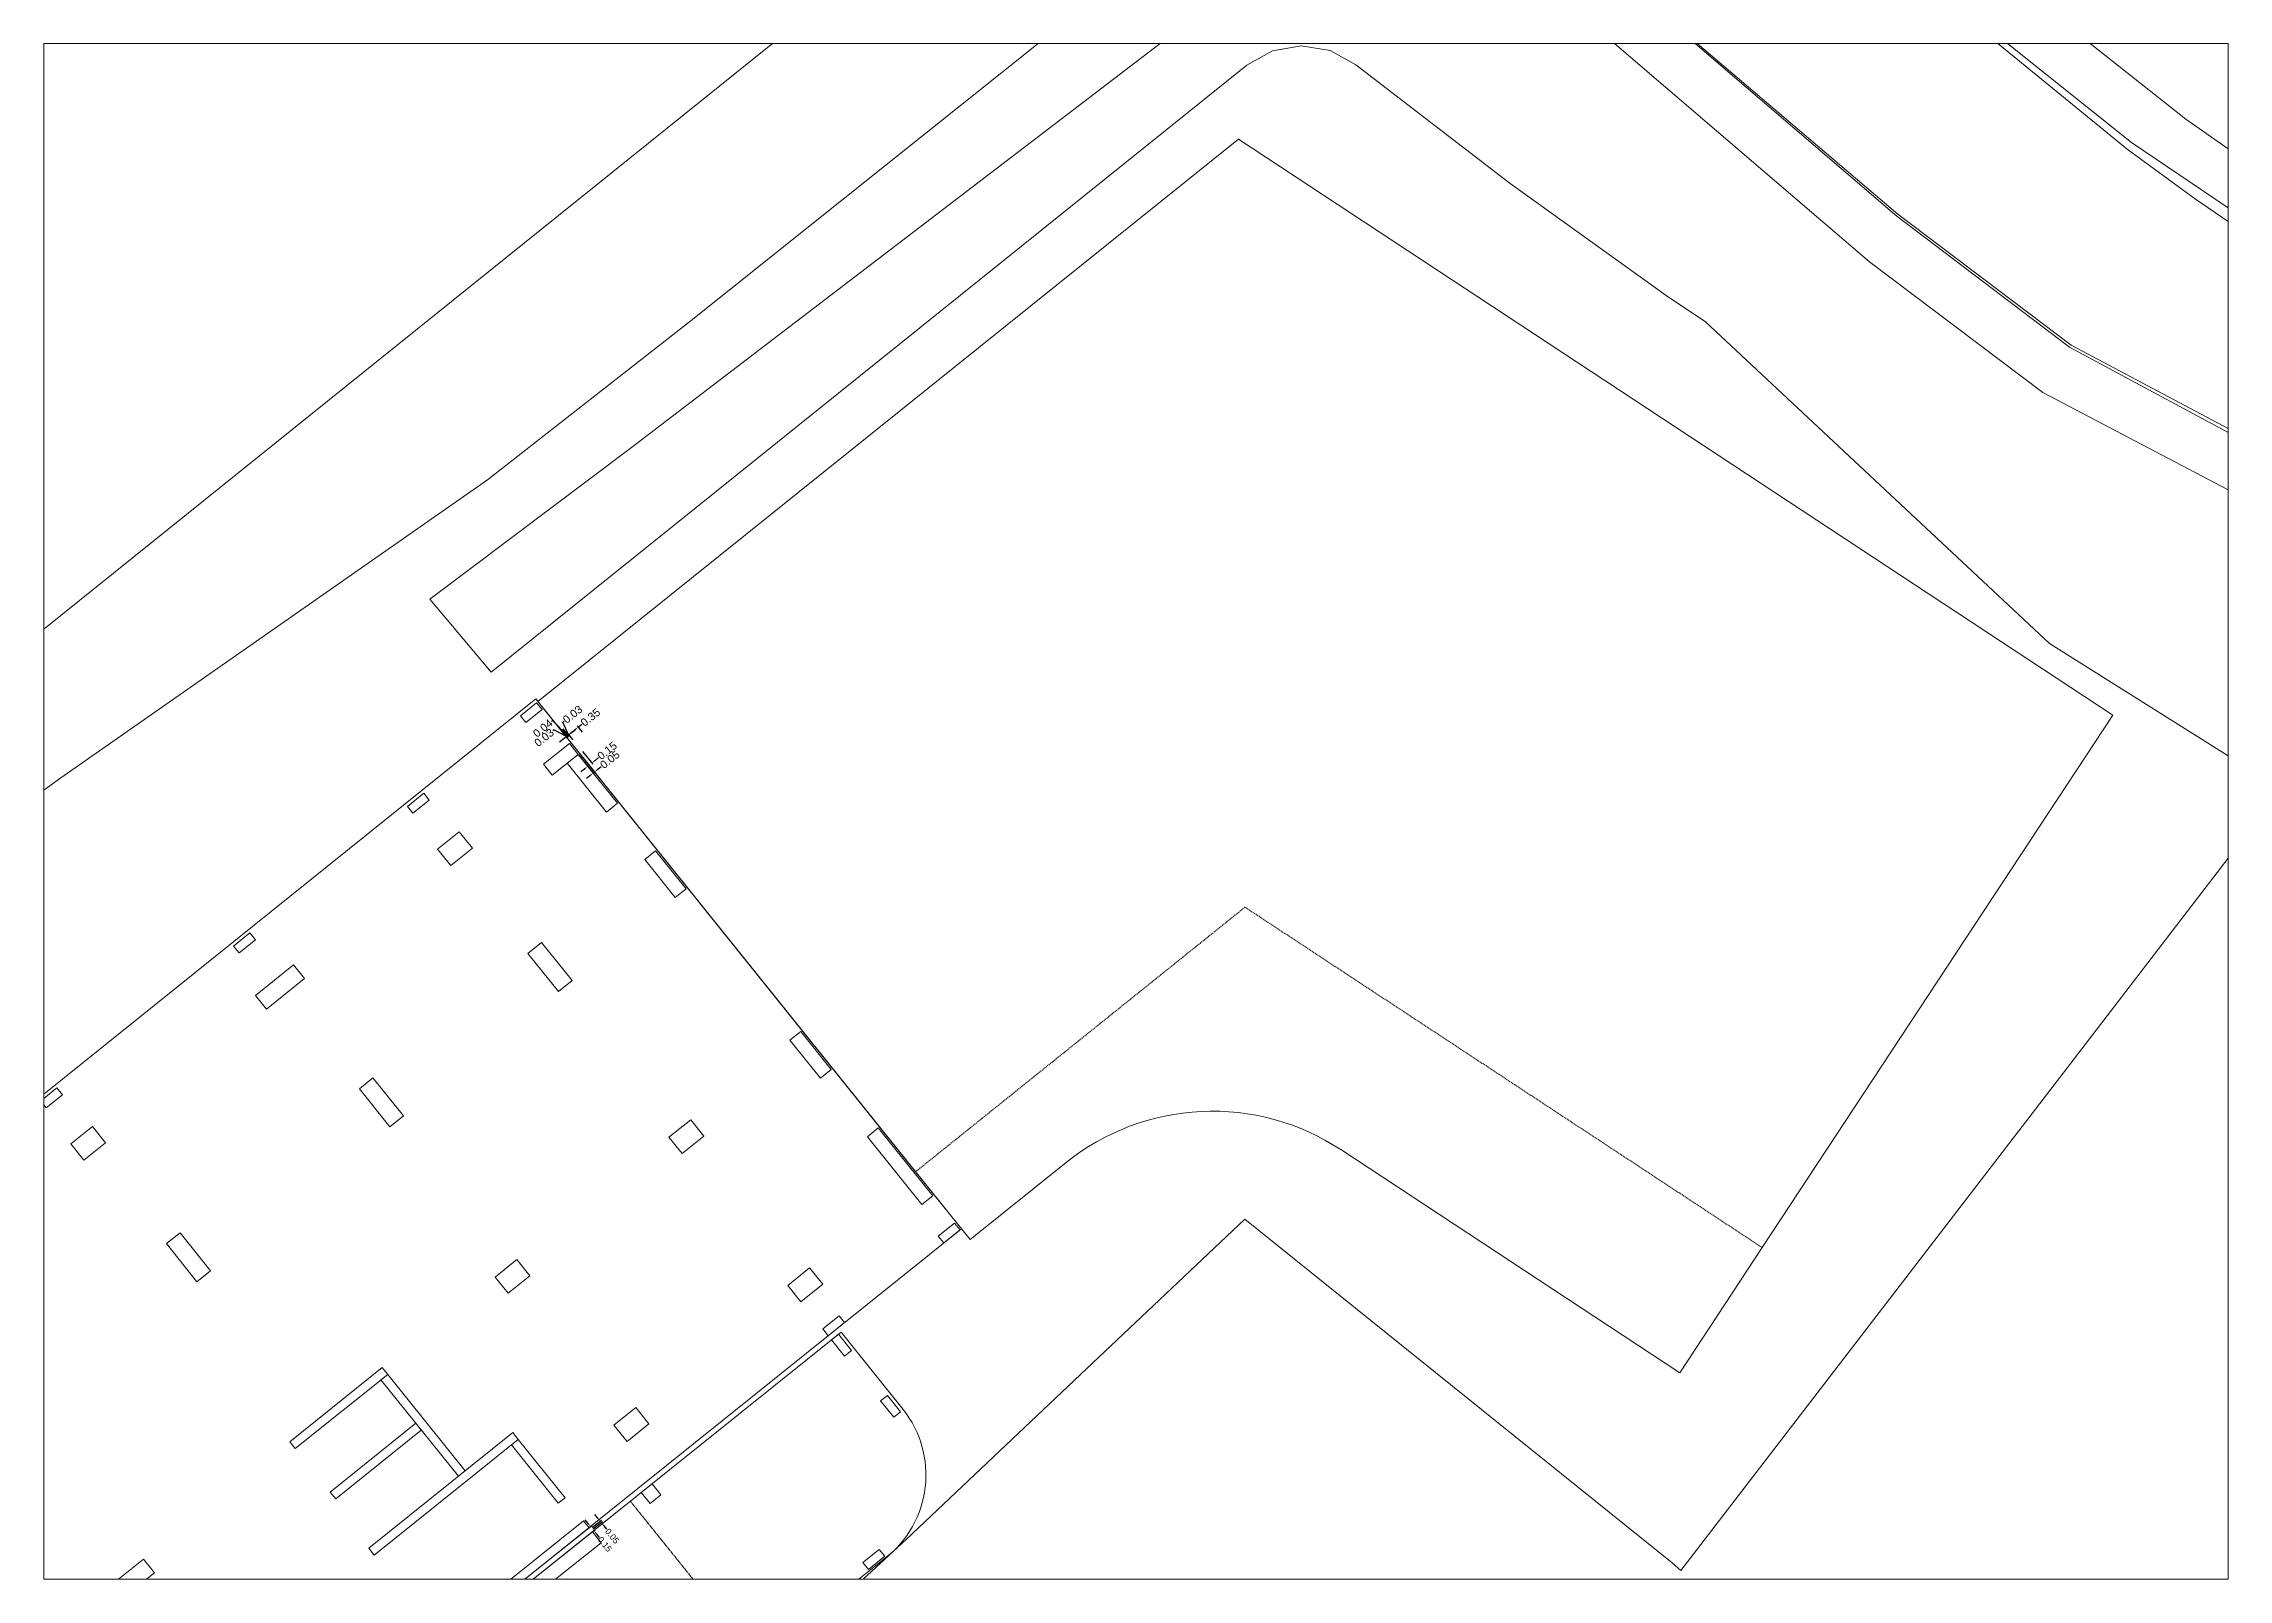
# Paper-space layout 'Layout1' of a CAD drawing. Header units: metres, sheet in millimetres. Extents: x 0 to 418, y 0 to 294.
# The model-space entities are those that its viewports show. They can reach past a viewport. Long polylines and large blocks are cut down to what shows.
import ezdxf

# ---------------------------------------------------------------- set-up
doc = ezdxf.new("R2010")
doc.units = ezdxf.units.M
doc.linetypes.add('DASHED', pattern=[0.75, 0.5, -0.25])
doc.layers.get('Defpoints').update_dxf_attribs({"lineweight": 0})
for name, color, linetype, lineweight in [('2D Drafting - General_Pen_No__75', 6, 'Continuous', 0), ('Asfallt', 97, 'Continuous', 0), ('llF-suterren', 97, 'Continuous', 0), ('llg betimi themelet', 97, 'Continuous', 0), ('Parcela Baze', 7, 'Continuous', 0), ('prjekt i ri', 7, 'Continuous', 0), ('shtyllat def', 5, 'Continuous', 0), ('Themel pllaka o3 ferizaj', 30, 'Continuous', 0), ('trotuar', 155, 'Continuous', 0)]:
    doc.layers.add(name, color=color, linetype=linetype, lineweight=lineweight)
doc.styles.get("Standard").update_dxf_attribs({"font": 'arial.ttf'})
doc.dimstyles.get("Standard").update_dxf_attribs({"dimtxt": 0.18, "dimasz": 0.18, "dimexe": 0.18, "dimexo": 0.0625, "dimgap": 0.09, "dimtad": 0, "dimtih": 1, "dimtoh": 1, "dimdec": 4, "dimzin": 0, "dimdsep": 46, "dimtxsty": 'Standard', "dimcen": 0.09, "dimadec": 0, "dimazin": 0, "dimtfac": 1, "dimtdec": 4, "dimtofl": 0, "dimtmove": 0, "dimatfit": 3, "dimfxl": 1, "dimtolj": 1, "dimtzin": 0, "dimarcsym": 0})

# ---------------------------------------------------------------- blocks, each defined once
blk = doc.blocks.new('*D236')
at = {"layer": 'Defpoints', "color": 0, "transparency": 16777216}
for p in [(7511964.829, 4692332.575), (7511965.232, 4692332.631), (7511964.959, 4692332.413)]:
    blk.add_point(p, dxfattribs=at)
at = {"layer": 'llF-suterren', "color": 0, "lineweight": -2, "transparency": 16777216}
for p, q in [((7511964.949, 4692332.425), (7511964.801, 4692332.61)), ((7511964.927, 4692332.653), (7511965.005, 4692332.715)), ((7511965.222, 4692332.644), (7511965.074, 4692332.828)), ((7511965.102, 4692332.793), (7511965.2, 4692332.871))]:
    blk.add_line(p, q, dxfattribs=at)
at = {"layer": 'llF-suterren', "color": 0, "transparency": 16777216}
for points in [[(7511964.914, 4692332.669), (7511964.94, 4692332.637), (7511964.829, 4692332.575)], [(7511964.992, 4692332.731), (7511965.018, 4692332.699), (7511965.102, 4692332.793)]]:
    blk.add_solid(points, dxfattribs=at)
at = {"layer": 'llF-suterren', "color": 0, "transparency": 16777216, "insert": (7511965.446, 4692333.069), "char_height": 0.225, "attachment_point": 5, "rotation": 38.68453}
blk.add_mtext('\\A1;0.35', dxfattribs=at)
blk = doc.blocks.new('*D239')
at = {"layer": 'Defpoints', "color": 0, "transparency": 16777216}
for p in [(7511965.093, 4692332.007), (7511965.209, 4692332.101), (7511965.485, 4692331.757)]:
    blk.add_point(p, dxfattribs=at)
at = {"layer": 'llF-suterren', "color": 0, "lineweight": -2, "transparency": 16777216}
for p, q in [((7511965.103, 4692331.995), (7511965.397, 4692331.629)), ((7511965.219, 4692332.088), (7511965.513, 4692331.722)), ((7511965.583, 4692331.835), (7511965.68, 4692331.914)), ((7511965.272, 4692331.585), (7511965.174, 4692331.507))]:
    blk.add_line(p, q, dxfattribs=at)
at = {"layer": 'llF-suterren', "color": 0, "transparency": 16777216}
for points in [[(7511965.258, 4692331.602), (7511965.285, 4692331.569), (7511965.369, 4692331.664)], [(7511965.57, 4692331.852), (7511965.596, 4692331.819), (7511965.485, 4692331.757)]]:
    blk.add_solid(points, dxfattribs=at)
at = {"layer": 'llF-suterren', "color": 0, "transparency": 16777216, "insert": (7511965.926, 4692332.111), "char_height": 0.225, "attachment_point": 5, "rotation": 38.7701}
blk.add_mtext('\\A1;0.15', dxfattribs=at)
blk = doc.blocks.new('*D240')
at = {"layer": 'Defpoints', "color": 0, "transparency": 16777216}
for p in [(7511965.093, 4692332.007), (7511965.132, 4692332.038), (7511965.563, 4692331.501)]:
    blk.add_point(p, dxfattribs=at)
at = {"layer": 'llF-suterren', "color": 0, "lineweight": -2, "transparency": 16777216}
for p, q in [((7511965.103, 4692331.995), (7511965.552, 4692331.435)), ((7511965.141, 4692332.026), (7511965.591, 4692331.466)), ((7511965.427, 4692331.392), (7511965.329, 4692331.314)), ((7511965.66, 4692331.58), (7511965.758, 4692331.658))]:
    blk.add_line(p, q, dxfattribs=at)
at = {"layer": 'llF-suterren', "color": 0, "transparency": 16777216}
for points in [[(7511965.414, 4692331.408), (7511965.44, 4692331.376), (7511965.524, 4692331.47)], [(7511965.647, 4692331.596), (7511965.673, 4692331.563), (7511965.563, 4692331.501)]]:
    blk.add_solid(points, dxfattribs=at)
at = {"layer": 'llF-suterren', "color": 0, "transparency": 16777216, "insert": (7511966.004, 4692331.855), "char_height": 0.225, "attachment_point": 5, "rotation": 38.77163}
blk.add_mtext('\\A1;0.05', dxfattribs=at)
blk = doc.blocks.new('*D245')
at = {"layer": 'Defpoints', "color": 0, "transparency": 16777216}
for p in [(7511964.645, 4692332.751, 618.052), (7511964.803, 4692332.554), (7511964.959, 4692332.413)]:
    blk.add_point(p, dxfattribs=at)
at = {"layer": 'llF-suterren', "color": 0, "lineweight": -2, "transparency": 16777216}
for p, q in [((7511964.655, 4692332.928), (7511964.69, 4692332.956)), ((7511964.816, 4692332.564), (7511964.655, 4692332.928)), ((7511964.655, 4692332.739), (7511964.831, 4692332.518)), ((7511964.949, 4692332.425), (7511964.801, 4692332.61)), ((7511964.829, 4692332.575), (7511964.803, 4692332.554)), ((7511964.927, 4692332.653), (7511965.025, 4692332.731)), ((7511964.705, 4692332.475), (7511964.608, 4692332.397))]:
    blk.add_line(p, q, dxfattribs=at)
at = {"layer": 'llF-suterren', "color": 0, "transparency": 16777216}
for points in [[(7511964.692, 4692332.492), (7511964.718, 4692332.459), (7511964.803, 4692332.554)], [(7511964.914, 4692332.669), (7511964.94, 4692332.637), (7511964.829, 4692332.575)]]:
    blk.add_solid(points, dxfattribs=at)
at = {"layer": 'llF-suterren', "color": 0, "transparency": 16777216, "insert": (7511964.936, 4692333.153), "char_height": 0.225, "attachment_point": 5, "rotation": 38.68453}
blk.add_mtext('\\A1;0.03', dxfattribs=at)
blk = doc.blocks.new('*D246')
at = {"layer": 'Defpoints', "color": 0, "transparency": 16777216}
for p in [(7511964.613, 4692332.725), (7511964.645, 4692332.751, 618.052), (7511964.771, 4692332.528)]:
    blk.add_point(p, dxfattribs=at)
at = {"layer": 'llF-suterren', "color": 0, "lineweight": -2, "transparency": 16777216}
for p, q in [((7511964.36, 4692332.979), (7511964.325, 4692332.951)), ((7511964.787, 4692332.541), (7511964.36, 4692332.979)), ((7511964.622, 4692332.713), (7511964.799, 4692332.493)), ((7511964.655, 4692332.739), (7511964.831, 4692332.518)), ((7511964.803, 4692332.554), (7511964.771, 4692332.528)), ((7511964.901, 4692332.632), (7511964.998, 4692332.71)), ((7511964.673, 4692332.45), (7511964.576, 4692332.371))]:
    blk.add_line(p, q, dxfattribs=at)
at = {"layer": 'llF-suterren', "color": 0, "transparency": 16777216}
for points in [[(7511964.66, 4692332.466), (7511964.686, 4692332.433), (7511964.771, 4692332.528)], [(7511964.888, 4692332.648), (7511964.914, 4692332.615), (7511964.803, 4692332.554)]]:
    blk.add_solid(points, dxfattribs=at)
at = {"layer": 'llF-suterren', "color": 0, "transparency": 16777216, "insert": (7511964.08, 4692332.754), "char_height": 0.225, "attachment_point": 5, "rotation": 38.68453}
blk.add_mtext('\\A1;0.04', dxfattribs=at)
blk = doc.blocks.new('*D247')
at = {"layer": 'Defpoints', "color": 0, "transparency": 16777216}
for p in [(7511964.592, 4692332.709), (7511964.613, 4692332.725), (7511964.751, 4692332.512)]:
    blk.add_point(p, dxfattribs=at)
at = {"layer": 'llF-suterren', "color": 0, "lineweight": -2, "transparency": 16777216}
for p, q in [((7511964.399, 4692332.711), (7511964.364, 4692332.683)), ((7511964.761, 4692332.52), (7511964.399, 4692332.711)), ((7511964.602, 4692332.697), (7511964.779, 4692332.476)), ((7511964.622, 4692332.713), (7511964.799, 4692332.493)), ((7511964.771, 4692332.528), (7511964.751, 4692332.512)), ((7511964.868, 4692332.606), (7511964.966, 4692332.684)), ((7511964.653, 4692332.433), (7511964.555, 4692332.355))]:
    blk.add_line(p, q, dxfattribs=at)
at = {"layer": 'llF-suterren', "color": 0, "transparency": 16777216}
for points in [[(7511964.64, 4692332.45), (7511964.666, 4692332.417), (7511964.751, 4692332.512)], [(7511964.855, 4692332.622), (7511964.881, 4692332.59), (7511964.771, 4692332.528)]]:
    blk.add_solid(points, dxfattribs=at)
at = {"layer": 'llF-suterren', "color": 0, "transparency": 16777216, "insert": (7511964.118, 4692332.487), "char_height": 0.225, "attachment_point": 5, "rotation": 38.68453}
blk.add_mtext('\\A1;0.03', dxfattribs=at)
blk = doc.blocks.new('*D249')
at = {"layer": 'Defpoints', "color": 0, "transparency": 16777216}
for p in [(7511965.409, 4692309.815), (7511965.503, 4692309.699), (7511965.545, 4692309.732)]:
    blk.add_point(p, dxfattribs=at)
at = {"layer": 'llF-suterren', "color": 0, "lineweight": -2, "transparency": 16777216}
for p, q in [((7511965.372, 4692309.946), (7511965.294, 4692310.044)), ((7511965.421, 4692309.825), (7511965.486, 4692309.877)), ((7511965.515, 4692309.708), (7511965.58, 4692309.76)), ((7511965.623, 4692309.635), (7511965.701, 4692309.537))]:
    blk.add_line(p, q, dxfattribs=at)
at = {"layer": 'llF-suterren', "color": 0, "transparency": 16777216}
for points in [[(7511965.389, 4692309.959), (7511965.356, 4692309.933), (7511965.451, 4692309.849)], [(7511965.639, 4692309.648), (7511965.607, 4692309.622), (7511965.545, 4692309.732)]]:
    blk.add_solid(points, dxfattribs=at)
at = {"layer": 'llF-suterren', "color": 0, "transparency": 16777216, "insert": (7511965.858, 4692309.342), "char_height": 0.175, "attachment_point": 5, "rotation": 308.76974}
blk.add_mtext('\\A1;0.15', dxfattribs=at)
blk = doc.blocks.new('*D250')
at = {"layer": 'Defpoints', "color": 0, "transparency": 16777216}
for p in [(7511965.756, 4692309.966), (7511965.482, 4692309.81), (7511965.513, 4692309.771)]:
    blk.add_point(p, dxfattribs=at)
at = {"layer": 'llF-suterren', "color": 0, "lineweight": -2, "transparency": 16777216}
for p, q in [((7511965.494, 4692309.82), (7511965.76, 4692310.033)), ((7511965.525, 4692309.781), (7511965.791, 4692309.994)), ((7511965.646, 4692310.102), (7511965.568, 4692310.2)), ((7511965.834, 4692309.868), (7511965.912, 4692309.771))]:
    blk.add_line(p, q, dxfattribs=at)
at = {"layer": 'llF-suterren', "color": 0, "transparency": 16777216}
for points in [[(7511965.663, 4692310.115), (7511965.63, 4692310.089), (7511965.725, 4692310.005)], [(7511965.85, 4692309.881), (7511965.818, 4692309.855), (7511965.756, 4692309.966)]]:
    blk.add_solid(points, dxfattribs=at)
at = {"layer": 'llF-suterren', "color": 0, "transparency": 16777216, "insert": (7511966.069, 4692309.576), "char_height": 0.175, "attachment_point": 5, "rotation": 308.76974}
blk.add_mtext('\\A1;0.05', dxfattribs=at)

msp = doc.modelspace()

# ---------------------------------------------------------------- linework, layer by layer
at = {"layer": '2D Drafting - General_Pen_No__75', "color": 6, "linetype": 'DASHED', "lineweight": 0}
msp.add_lwpolyline([(7511970.226, 4692306.053), (7511966.594, 4692310.575)], dxfattribs=at)
at = {"layer": 'Asfallt'}
msp.add_polyline3d([(7512032.133, 4692338.989, 620.799), (7512022.821, 4692342.556, 620.734), (7512016.031, 4692345.7, 620.719), (7512013.894, 4692346.303, 620.685), (7512011.493, 4692347.938, 620.717), (7512009.538, 4692349.372, 620.639), (7512000.086, 4692357.084, 620.646), (7511983.357, 4692371.604, 620.635), (7511979.545, 4692367.785, 620.538), (7511993.109, 4692355.881, 620.486), (7512002.953, 4692347.506, 620.551), (7512007.926, 4692343.747, 620.612), (7512015.974, 4692339.477, 620.697), (7512019.795, 4692337.693, 620.722), (7512029.736, 4692333.842, 620.707), (7512032.133, 4692338.989, 620.799)], dxfattribs=at)
at = {"layer": 'llg betimi themelet', "linetype": 'Continuous', "lineweight": 0, "flags": 128}
msp.add_lwpolyline([(7511930.783, 4692307.016), (7511938.829, 4692296.997), (7511939.726, 4692297.717), (7511942.794, 4692293.897), (7511945.835, 4692296.339), (7511946.931, 4692294.975), (7511972.465, 4692315.483), (7511976.09, 4692318.394), (7511963.88, 4692333.598)], close=True, dxfattribs=at)
msp.add_lwpolyline([(7511948.152, 4692293.454, 0.414214), (7511954.267, 4692292.787), (7511955.086, 4692293.444), (7511963.927, 4692282.436), (7511979.91, 4692295.273), (7511970.881, 4692306.515), (7511973.922, 4692308.957, 0.414214), (7511974.422, 4692313.206), (7511972.637, 4692315.428), (7511947.025, 4692294.858)], format="xyb", close=True, dxfattribs=at)
at = {"layer": 'Parcela Baze', "flags": 128}
for points in [[(7511977.366, 4692357.776), (7511935.682, 4692324.288)], [(7511937.962, 4692322.418), (7511950.248, 4692331.332), (7511962.497, 4692339.88), (7511968.34, 4692344.458), (7511984.021, 4692356.967)], [(7511982.769, 4692353.148), (7511966.627, 4692340.808), (7511960.838, 4692336.459), (7511962.597, 4692334.363), (7511984.28, 4692351.78), (7511985.015, 4692352.192), (7511985.84, 4692352.337), (7511986.67, 4692352.2), (7511987.41, 4692351.797), (7511991.838, 4692348.388), (7511996.378, 4692345.129), (7511997.43, 4692344.426), (7512004.361, 4692337.945), (7512007.31, 4692335.187), (7512013.22, 4692331.467)], [(7512014.001, 4692331.061), (7512007.601, 4692322.736), (7511996.728, 4692308.593), (7511996.478, 4692308.808), (7511984.225, 4692318.67), (7511979.511, 4692314.209), (7511974.509, 4692309.474), (7511971.825, 4692307.009)]]:
    msp.add_lwpolyline(points, dxfattribs=at)
at = {"layer": 'shtyllat def', "linetype": 'Continuous', "lineweight": 0, "flags": 128}
for points in [[(7511963.903, 4692333.489), (7511963.436, 4692333.113), (7511963.592, 4692332.918), (7511964.06, 4692333.294)], [(7511965.093, 4692332.007), (7511964.843, 4692332.319), (7511964.102, 4692331.724), (7511964.352, 4692331.412)], [(7511965.093, 4692332.007), (7511964.781, 4692331.757), (7511965.908, 4692330.353), (7511966.22, 4692330.604)], [(7511960.668, 4692330.89), (7511960.2, 4692330.514), (7511960.356, 4692330.319), (7511960.824, 4692330.695)], [(7511962.061, 4692329.315), (7511961.685, 4692329.783), (7511961.061, 4692329.282), (7511961.437, 4692328.814)], [(7511967.316, 4692329.239), (7511967.004, 4692328.989), (7511967.881, 4692327.897), (7511968.193, 4692328.148)], [(7511955.678, 4692326.882), (7511955.21, 4692326.507), (7511955.367, 4692326.312), (7511955.834, 4692326.687)], [(7511964.041, 4692326.609), (7511963.652, 4692326.296), (7511964.528, 4692325.205), (7511964.918, 4692325.518)], [(7511957.242, 4692325.573), (7511956.929, 4692325.963), (7511955.837, 4692325.087), (7511956.151, 4692324.697)], [(7511971.48, 4692324.055), (7511971.168, 4692323.804), (7511972.045, 4692322.713), (7511972.357, 4692322.963)], [(7511959.208, 4692322.727), (7511958.818, 4692322.414), (7511959.694, 4692321.322), (7511960.084, 4692321.635)], [(7511950.142, 4692322.436), (7511949.674, 4692322.061), (7511949.831, 4692321.866), (7511950.299, 4692322.241)], [(7511950.536, 4692320.828), (7511950.911, 4692320.361), (7511951.535, 4692320.862), (7511951.159, 4692321.329)], [(7511967.699, 4692321.018), (7511968.075, 4692320.55), (7511968.698, 4692321.051), (7511968.323, 4692321.519)], [(7511973.703, 4692321.287), (7511973.391, 4692321.036), (7511974.957, 4692319.087), (7511975.269, 4692319.338)], [(7511953.672, 4692318.281), (7511953.282, 4692317.968), (7511954.159, 4692316.876), (7511954.549, 4692317.189)], [(7511975.895, 4692318.558), (7511975.427, 4692318.182), (7511975.584, 4692317.987), (7511976.051, 4692318.363)], [(7511962.709, 4692317.01), (7511963.085, 4692316.542), (7511963.708, 4692317.043), (7511963.333, 4692317.511)], [(7511972.111, 4692316.802), (7511971.735, 4692317.269), (7511971.112, 4692316.768), (7511971.487, 4692316.301)], [(7511972.579, 4692315.895), (7511972.111, 4692315.519), (7511972.268, 4692315.324), (7511972.736, 4692315.7)], [(7511972.364, 4692315.209), (7511972.74, 4692314.741), (7511972.935, 4692314.898), (7511972.559, 4692315.366)], [(7511956.823, 4692312.282), (7511956.979, 4692312.087), (7511959.63, 4692314.216), (7511959.473, 4692314.411)], [(7511959.63, 4692314.216), (7511959.435, 4692314.06), (7511961.658, 4692311.292), (7511961.853, 4692311.448)], [(7511967.121, 4692312.794), (7511966.745, 4692313.262), (7511966.122, 4692312.761), (7511966.497, 4692312.293)], [(7511973.773, 4692313.455), (7511974.149, 4692312.987), (7511974.344, 4692313.144), (7511973.968, 4692313.611)], [(7511957.981, 4692310.84), (7511958.138, 4692310.645), (7511960.593, 4692312.617), (7511960.437, 4692312.812)], [(7511959.085, 4692309.226), (7511959.242, 4692309.031), (7511963.374, 4692312.349), (7511963.217, 4692312.544)], [(7511963.374, 4692312.349), (7511963.179, 4692312.193), (7511964.525, 4692310.517), (7511964.72, 4692310.673)], [(7511967.218, 4692311.076), (7511966.906, 4692310.826), (7511967.157, 4692310.514), (7511967.469, 4692310.764)], [(7511961.12, 4692306.692), (7511961.277, 4692306.497), (7511965.409, 4692309.815), (7511965.252, 4692310.01)], [(7511961.37, 4692306.379), (7511961.62, 4692306.067), (7511965.753, 4692309.386), (7511965.502, 4692309.698)], [(7511952.941, 4692308.523), (7511952.628, 4692308.913), (7511951.536, 4692308.037), (7511951.849, 4692307.647)], [(7511973.734, 4692309.191), (7511973.266, 4692308.815), (7511973.423, 4692308.62), (7511973.891, 4692308.996)]]:
    msp.add_lwpolyline(points, close=True, dxfattribs=at)
at = {"layer": 'Themel pllaka o3 ferizaj', "flags": 128}
msp.add_lwpolyline([(7512009.128, 4692333.136), (7511999.067, 4692317.853), (7511996.7, 4692314.26), (7511986.973, 4692320.665, 0.158744), (7511982.972, 4692321.761, 0.158634), (7511979.093, 4692320.292), (7511976.341, 4692318.082), (7511974.776, 4692320.031), (7511963.942, 4692333.519), (7511984.035, 4692349.657)], format="xyb", close=True, dxfattribs=at)
at = {"layer": 'Themel pllaka o3 ferizaj', "linetype": 'DASHED', "ltscale": 3, "flags": 128}
msp.add_lwpolyline([(7511999.067, 4692317.853), (7511984.226, 4692327.621), (7511974.776, 4692320.031)], dxfattribs=at)
at = {"layer": 'trotuar'}
msp.add_polyline3d([(7512032.228, 4692339.072, 620.891), (7512023.121, 4692342.523, 620.854), (7512014.394, 4692346.525, 620.812), (7512013.075, 4692347.258, 620.804), (7512009.657, 4692349.561, 620.774), (7512000.141, 4692357.166, 620.72), (7511983.346, 4692371.786, 620.769), (7511984.329, 4692372.808, 620.789), (7512001.076, 4692358.261, 620.755), (7512011.217, 4692350.231, 620.873), (7512012.83, 4692349.111, 620.874), (7512015.201, 4692347.835, 620.873), (7512023.724, 4692343.88, 620.958), (7512032.862, 4692340.402, 620.979)], close=True, dxfattribs=at)
msp.add_polyline3d([(7512029.694, 4692333.746, 620.824), (7512029.266, 4692332.511, 620.859), (7512018.913, 4692336.479, 620.53), (7512015.043, 4692338.223, 620.586), (7512007.119, 4692342.389, 620.714), (7512002.147, 4692346.142, 620.702), (7511989.307, 4692357.115, 620.517), (7511984.282, 4692361.934, 620.43), (7511982.587, 4692363.023, 620.663), (7511978.442, 4692366.69, 620.705), (7511979.442, 4692367.719, 620.678), (7511983.424, 4692364.13, 620.637), (7511984.966, 4692362.746, 620.509), (7511989.669, 4692358.793, 620.577), (7512002.925, 4692347.45, 620.649), (7512007.882, 4692343.688, 620.67), (7512015.952, 4692339.36, 620.735), (7512019.798, 4692337.62, 620.748), (7512029.694, 4692333.746, 620.824)], dxfattribs=at)

# ---------------------------------------------------------------- dimensions: what is measured, and where the dimension line sits
at = {"layer": 'llF-suterren', "color": 0}
for base, p1, p2, angle, override, picture, middle, dimtype in [((7511964.803, 4692332.554), (7511964.959, 4692332.413), (7511964.645, 4692332.751, 618.052), 38.68453, {"dimscale": 0.25, "dimtxt": 0.9, "dimasz": 0.5, "dimtih": 0, "dimtoh": 0, "dimdec": 2, "dimcen": 0, "dimtdec": 2, "dimtmove": 1}, '*D245', (7511964.708, 4692332.97), 160), ((7511964.829, 4692332.575), (7511965.232, 4692332.631), (7511964.959, 4692332.413), 218.68453, {"dimscale": 0.25, "dimtxt": 0.9, "dimasz": 0.5, "dimtih": 0, "dimtoh": 0, "dimdec": 2, "dimcen": 0, "dimtdec": 2}, '*D236', (7511965.446, 4692333.069), 161), ((7511964.771, 4692332.528), (7511964.645, 4692332.751, 618.052), (7511964.613, 4692332.725), 38.68453, {"dimscale": 0.25, "dimtxt": 0.9, "dimasz": 0.5, "dimtih": 0, "dimtoh": 0, "dimdec": 2, "dimcen": 0, "dimtdec": 2, "dimtmove": 1}, '*D246', (7511964.308, 4692332.937), 160), ((7511964.751, 4692332.512), (7511964.613, 4692332.725), (7511964.592, 4692332.709), 38.68453, {"dimscale": 0.25, "dimtxt": 0.9, "dimasz": 0.5, "dimtih": 0, "dimtoh": 0, "dimdec": 2, "dimcen": 0, "dimtdec": 2, "dimtmove": 1}, '*D247', (7511964.346, 4692332.669), 160), ((7511965.563, 4692331.501), (7511965.093, 4692332.007), (7511965.132, 4692332.038), 38.77163, {"dimscale": 0.25, "dimtxt": 0.9, "dimasz": 0.5, "dimtih": 0, "dimtoh": 0, "dimdec": 2, "dimcen": 0, "dimtdec": 2}, '*D240', (7511966.004, 4692331.855), 161)]:
    dim = msp.add_linear_dim(base=base, p1=p1, p2=p2, angle=angle, dimstyle='Standard', override=override, dxfattribs=at)
    dim.commit()
    dim.dimension.update_dxf_attribs({"geometry": picture, "text_midpoint": middle, "dimtype": dimtype})
for p1, p2, distance, override, picture, middle in [((7511965.093, 4692332.007), (7511965.209, 4692332.101), -0.441, {"dimscale": 0.25, "dimtxt": 0.9, "dimasz": 0.5, "dimtih": 0, "dimtoh": 0, "dimdec": 2, "dimcen": 0, "dimtdec": 2}, '*D239', (7511965.926, 4692332.111)), ((7511965.409, 4692309.815), (7511965.503, 4692309.699), 0.053, {"dimscale": 0.25, "dimtxt": 0.7, "dimasz": 0.5, "dimtih": 0, "dimtoh": 0, "dimdec": 2, "dimcen": 0, "dimtdec": 2}, '*D249', (7511965.858, 4692309.342)), ((7511965.482, 4692309.81), (7511965.513, 4692309.771), 0.311, {"dimscale": 0.25, "dimtxt": 0.7, "dimasz": 0.5, "dimtih": 0, "dimtoh": 0, "dimdec": 2, "dimcen": 0, "dimtdec": 2}, '*D250', (7511966.069, 4692309.576))]:
    dim = msp.add_aligned_dim(p1=p1, p2=p2, distance=distance, dimstyle='Standard', override=override, dxfattribs=at)
    dim.commit()
    dim.dimension.update_dxf_attribs({"geometry": picture, "text_midpoint": middle})

psp = doc.layouts.get("Layout1")

# ---------------------------------------------------------------- viewports
at = {"layer": 'prjekt i ri', "view_target_point": (370776.427, 310629.57)}
psp.add_viewport(center=(209.04, 146.93), size=(417.84, 293.7577), view_center_point=(7141204.671, 4381700.798), view_height=44.06366, dxfattribs=at)

doc.saveas('drawing.dxf')
